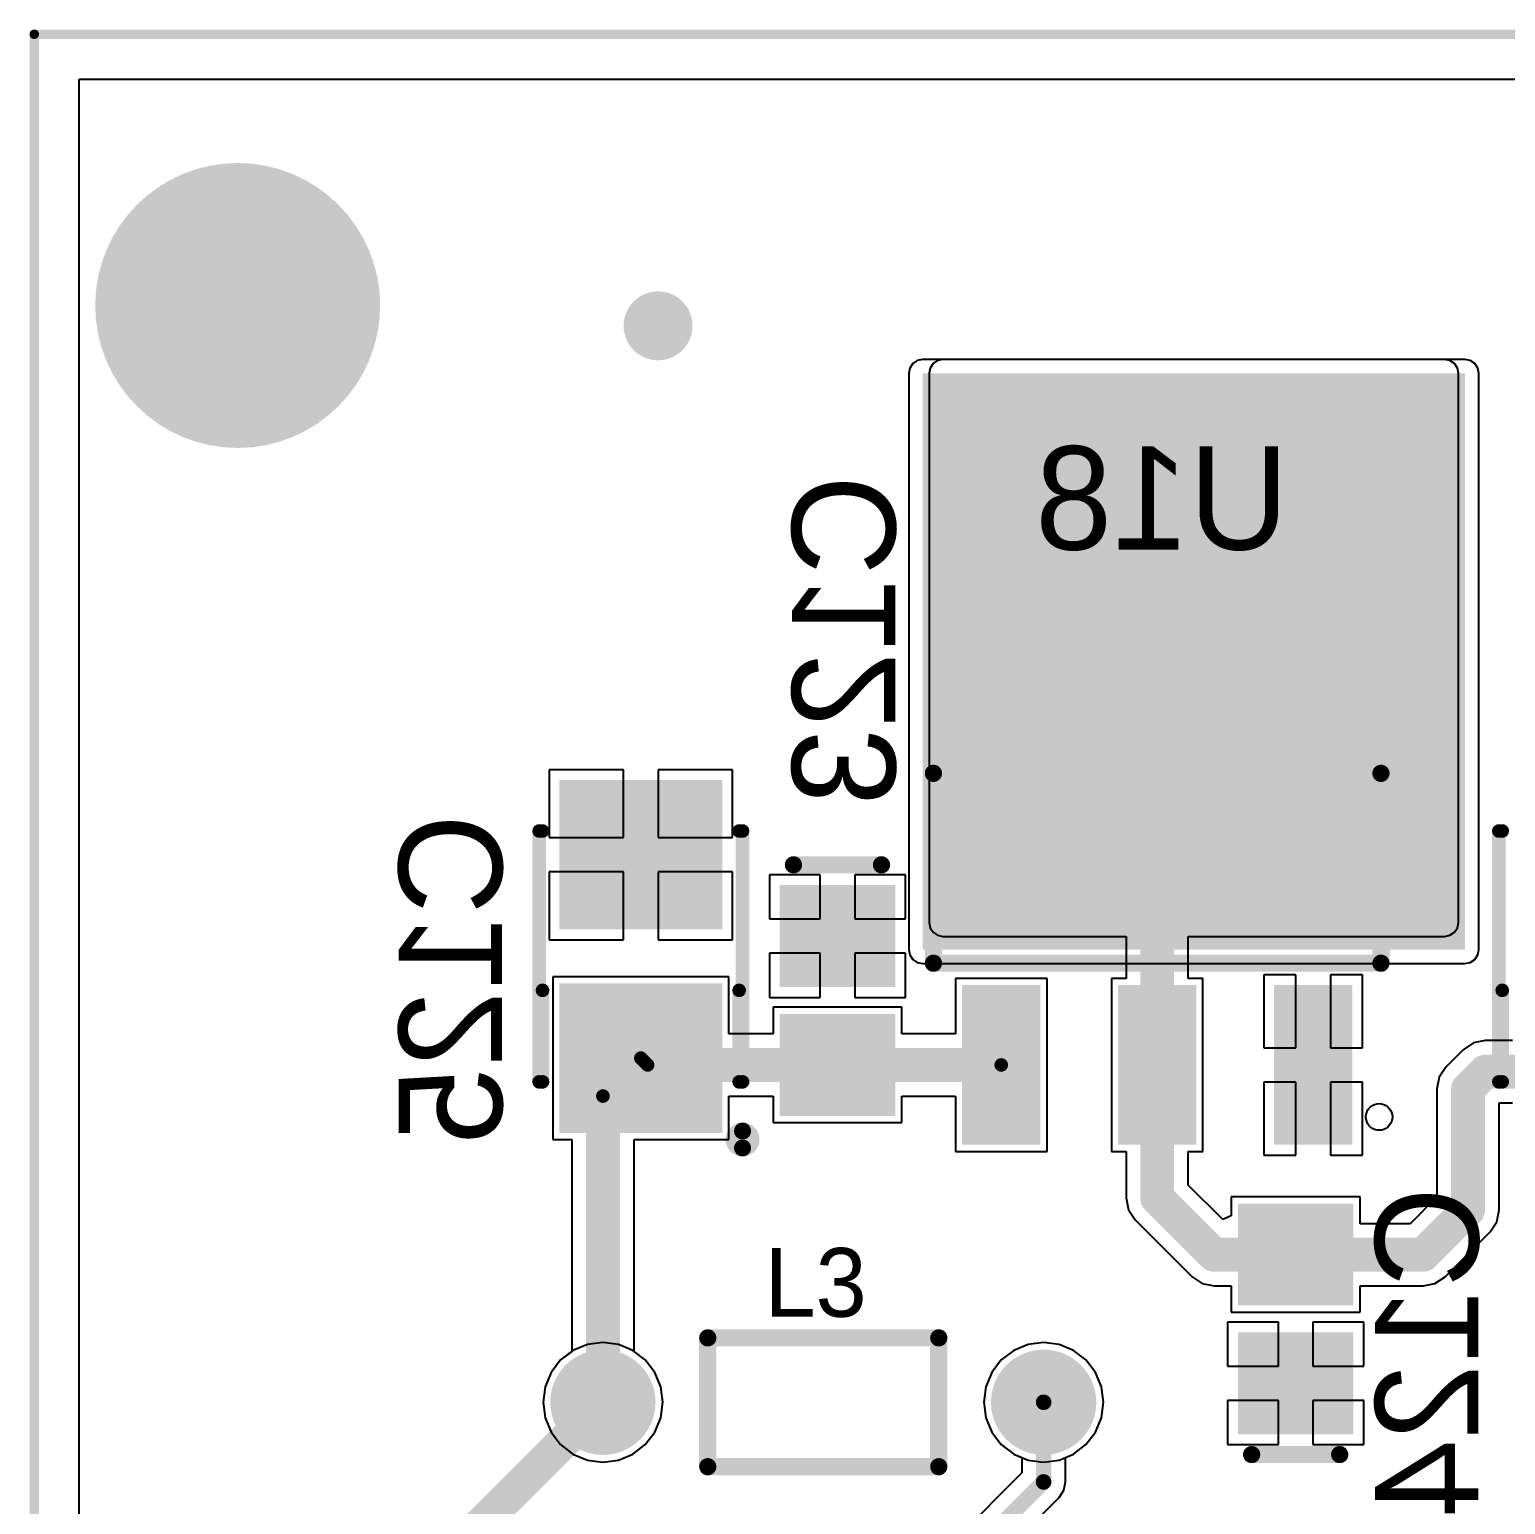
# Model space of a CAD drawing. Header units: millimetres. Extents: x 0 to 7.44, y -3.03 to 0.
# Drawn here: x -0.003 to 0.854, y -0.854 to 0.003 of the extents above; entities that cross this region are included whole.
import ezdxf

# ---------------------------------------------------------------- set-up
doc = ezdxf.new("R2010")
doc.units = ezdxf.units.MM
doc.header["$MEASUREMENT"] = 0
for name, color, linetype in [('BottomLayer', 5, 'Continuous'), ('BottomOverlay', 54, 'Continuous'), ('BottomPaste', 16, 'Continuous'), ('BottomSolder', 6, 'Continuous'), ('KeepOutLayer', 6, 'Continuous'), ('MidLayer1', 16, 'Continuous'), ('MidLayer2', 76, 'Continuous'), ('MultiLayer', 9, 'Continuous'), ('PadHoleLayer', 156, 'Continuous'), ('TopLayer', 1, 'Continuous'), ('TopOverlay', 2, 'Continuous'), ('TopSolder', 216, 'Continuous'), ('ViaHoleLayer', 16, 'Continuous')]:
    doc.layers.add(name, color=color, linetype=linetype)

# ---------------------------------------------------------------- blocks, each defined once
blk = doc.blocks.new('LT1117CST_3_3_B_3')
at = {"layer": 'BottomLayer'}
for points in [[(-0.156496, 0.075185), (-0.0718504, 0.075185), (-0.156496, 0.1125866), (-0.0718504, 0.1125866)], [(0.0718504, -0.0606418), (0.156496, -0.0606418), (0.0718504, 0.067311), (0.156496, 0.067311)], [(-0.156496, -0.0153662), (-0.0718504, -0.0153662), (-0.156496, 0.0220354), (-0.0718504, 0.0220354)], [(-0.156496, -0.1059173), (-0.0718504, -0.1059173), (-0.156496, -0.0685157), (-0.0718504, -0.0685157)]]:
    blk.add_solid(points, dxfattribs=at)
at = {"layer": 'BottomOverlay'}
for p, q in [((-0.1502795, -0.1205945), (-0.1493268, -0.1196457)), ((-0.1493268, -0.1196457), (-0.1482244, -0.118874)), ((-0.1482244, -0.118874), (-0.1470079, -0.1183071)), ((-0.1470079, -0.1183071), (-0.1457087, -0.1179606)), ((-0.1457087, -0.1179606), (-0.1443661, -0.1178425)), ((-0.1443661, -0.1178425), (-0.1430276, -0.1179606)), ((-0.1430276, -0.1179606), (-0.1417283, -0.1183071)), ((-0.1417283, -0.1183071), (-0.1405118, -0.118874)), ((-0.1405118, -0.118874), (-0.1394094, -0.1196457)), ((-0.1394094, -0.1196457), (-0.1384567, -0.1205945)), ((-0.1520827, -0.1255433), (-0.1519646, -0.1242087)), ((-0.1519646, -0.1268819), (-0.1520827, -0.1255433)), ((-0.1519646, -0.1242087), (-0.1516181, -0.1229094)), ((-0.1516181, -0.1281772), (-0.1519646, -0.1268819)), ((-0.1516181, -0.1229094), (-0.1510512, -0.1216929)), ((-0.1510512, -0.1293937), (-0.1516181, -0.1281772)), ((-0.1510512, -0.1216929), (-0.1502795, -0.1205945)), ((-0.1384567, -0.1205945), (-0.137685, -0.1216929)), ((-0.137685, -0.1216929), (-0.1371181, -0.1229094)), ((-0.1371181, -0.1281772), (-0.137685, -0.1293937)), ((-0.1371181, -0.1229094), (-0.1367677, -0.1242087)), ((-0.1367677, -0.1268819), (-0.1371181, -0.1281772)), ((-0.1367677, -0.1242087), (-0.1366535, -0.1255433)), ((-0.1366535, -0.1255433), (-0.1367677, -0.1268819)), ((-0.1366535, -0.1255433), (-0.1366535, -0.1255433)), ((-0.1502795, -0.1304961), (-0.1510512, -0.1293937)), ((-0.1493268, -0.1314449), (-0.1502795, -0.1304961)), ((-0.1482244, -0.1322126), (-0.1493268, -0.1314449)), ((-0.1470079, -0.1327835), (-0.1482244, -0.1322126)), ((-0.1457087, -0.1331299), (-0.1470079, -0.1327835)), ((-0.1443661, -0.133248), (-0.1457087, -0.1331299)), ((-0.1430276, -0.1331299), (-0.1443661, -0.133248)), ((-0.1417283, -0.1327835), (-0.1430276, -0.1331299)), ((-0.1405118, -0.1322126), (-0.1417283, -0.1327835)), ((-0.1394094, -0.1314449), (-0.1405118, -0.1322126)), ((-0.1384567, -0.1304961), (-0.1394094, -0.1314449)), ((-0.137685, -0.1293937), (-0.1384567, -0.1304961))]:
    blk.add_line(p, q, dxfattribs=at)
at = {"layer": 'BottomOverlay', "const_width": 0.01}
for points in [[(-0.0551181, 0.133248), (-0.0551181, -0.1265827)], [(-0.0551181, 0.133248), (0.0551181, 0.133248)], [(0.0551181, 0.133248), (0.0551181, -0.1265827)], [(-0.0551181, -0.1265827), (0.0551181, -0.1265827)]]:
    blk.add_lwpolyline(points, dxfattribs=at)
at = {"layer": 'BottomOverlay', "const_width": 0.005}
for points in [[(-0.0576181, 0.133248, 1), (-0.0526181, 0.133248, 1)], [(-0.0576181, 0.133248, 1), (-0.0526181, 0.133248, 1)], [(0.0526181, 0.133248, 1), (0.0576181, 0.133248, 1)], [(0.0526181, 0.133248, 1), (0.0576181, 0.133248, 1)], [(-0.0576181, -0.1265827, 1), (-0.0526181, -0.1265827, 1)], [(-0.0576181, -0.1265827, 1), (-0.0526181, -0.1265827, 1)], [(0.0526181, -0.1265827, 1), (0.0576181, -0.1265827, 1)], [(0.0526181, -0.1265827, 1), (0.0576181, -0.1265827, 1)]]:
    blk.add_lwpolyline(points, format="xyb", close=True, dxfattribs=at)
at = {"layer": 'BottomPaste'}
for points in [[(-0.156496, 0.075185), (-0.0718504, 0.075185), (-0.156496, 0.1125866), (-0.0718504, 0.1125866)], [(0.0718504, -0.0606418), (0.156496, -0.0606418), (0.0718504, 0.067311), (0.156496, 0.067311)], [(-0.156496, -0.0153662), (-0.0718504, -0.0153662), (-0.156496, 0.0220354), (-0.0718504, 0.0220354)], [(-0.156496, -0.1059173), (-0.0718504, -0.1059173), (-0.156496, -0.0685157), (-0.0718504, -0.0685157)]]:
    blk.add_solid(points, dxfattribs=at)
at = {"layer": 'BottomSolder'}
for points in [[(-0.160496, 0.071185), (-0.0678504, 0.071185), (-0.160496, 0.1165866), (-0.0678504, 0.1165866)], [(0.0678504, -0.0646418), (0.160496, -0.0646418), (0.0678504, 0.071311), (0.160496, 0.071311)], [(-0.160496, -0.0193662), (-0.0678504, -0.0193662), (-0.160496, 0.0260354), (-0.0678504, 0.0260354)], [(-0.160496, -0.1099173), (-0.0678504, -0.1099173), (-0.160496, -0.0645157), (-0.0678504, -0.0645157)]]:
    blk.add_solid(points, dxfattribs=at)
blk = doc.blocks.new('TC3528_1411_B_9')
at = {"layer": 'BottomLayer'}
for points in [[(-0.0984252, -0.0433071), (-0.019685, -0.0433071), (-0.0984252, 0.0433071), (-0.019685, 0.0433071)], [(0.019685, -0.0433071), (0.0984252, -0.0433071), (0.019685, 0.0433071), (0.0984252, 0.0433071)]]:
    blk.add_solid(points, dxfattribs=at)
at = {"layer": 'BottomOverlay', "const_width": 0.007874}
for points in [[(-0.0728346, 0.0590551), (0.0728346, 0.0590551)], [(-0.0728346, 0.0570866), (-0.019685, 0.0570866)], [(0.0728346, 0.0590551), (0.0728346, 0.0570866)], [(-0.0728346, -0.0570866), (-0.019685, -0.0570866)], [(-0.0728346, -0.0590551), (0.0728346, -0.0590551)], [(0.0728346, -0.0570866), (0.0728346, -0.0590551)]]:
    blk.add_lwpolyline(points, dxfattribs=at)
at = {"layer": 'BottomOverlay'}
for points, const_width in [([(-0.0748031, 0.0590551, 1), (-0.0708661, 0.0590551, 1)], 0.003937), ([(-0.0748031, 0.0570866, 1), (-0.0708661, 0.0570866, 1)], 0.003937), ([(-0.0216535, 0.0570866, 1), (-0.0177165, 0.0570866, 1)], 0.003937), ([(0.0708661, 0.0590551, 1), (0.0748031, 0.0590551, 1)], 0.003937), ([(0.0708661, 0.0590551, 1), (0.0748031, 0.0590551, 1)], 0.003937), ([(0.0708661, 0.0570866, 1), (0.0748031, 0.0570866, 1)], 0.003937), ([(-0.1013779, -0.0590551, 1), (-0.1112205, -0.0590551, 1)], 0.0098425), ([(-0.1136811, -0.0590551, 1), (-0.1087599, -0.0590551, 1)], 0.0049212), ([(-0.1038385, -0.0590551, 1), (-0.0989173, -0.0590551, 1)], 0.0049212), ([(-0.0748031, -0.0570866, 1), (-0.0708661, -0.0570866, 1)], 0.003937), ([(-0.0748031, -0.0590551, 1), (-0.0708661, -0.0590551, 1)], 0.003937), ([(-0.0216535, -0.0570866, 1), (-0.0177165, -0.0570866, 1)], 0.003937), ([(0.0708661, -0.0570866, 1), (0.0748031, -0.0570866, 1)], 0.003937), ([(0.0708661, -0.0590551, 1), (0.0748031, -0.0590551, 1)], 0.003937), ([(0.0708661, -0.0590551, 1), (0.0748031, -0.0590551, 1)], 0.003937)]:
    blk.add_lwpolyline(points, format="xyb", close=True, dxfattribs=dict(at, const_width=const_width))
at = {"layer": 'BottomPaste'}
for points in [[(-0.0984252, -0.0433071), (-0.019685, -0.0433071), (-0.0984252, 0.0433071), (-0.019685, 0.0433071)], [(0.019685, -0.0433071), (0.0984252, -0.0433071), (0.019685, 0.0433071), (0.0984252, 0.0433071)]]:
    blk.add_solid(points, dxfattribs=at)
at = {"layer": 'BottomSolder'}
for points in [[(-0.1024252, -0.0473071), (-0.015685, -0.0473071), (-0.1024252, 0.0473071), (-0.015685, 0.0473071)], [(0.015685, -0.0473071), (0.1024252, -0.0473071), (0.015685, 0.0473071), (0.1024252, 0.0473071)]]:
    blk.add_solid(points, dxfattribs=at)
blk = doc.blocks.new('TC3528_1411_B_10')
at = {"layer": 'BottomLayer'}
for points in [[(-0.0984252, -0.0433071), (-0.019685, -0.0433071), (-0.0984252, 0.0433071), (-0.019685, 0.0433071)], [(0.019685, -0.0433071), (0.0984252, -0.0433071), (0.019685, 0.0433071), (0.0984252, 0.0433071)]]:
    blk.add_solid(points, dxfattribs=at)
at = {"layer": 'BottomOverlay', "const_width": 0.007874}
for points in [[(-0.0728346, 0.0590551), (0.0728346, 0.0590551)], [(-0.0728346, 0.0570866), (-0.019685, 0.0570866)], [(0.0728346, 0.0590551), (0.0728346, 0.0570866)], [(-0.0728346, -0.0570866), (-0.019685, -0.0570866)], [(-0.0728346, -0.0590551), (0.0728346, -0.0590551)], [(0.0728346, -0.0570866), (0.0728346, -0.0590551)]]:
    blk.add_lwpolyline(points, dxfattribs=at)
at = {"layer": 'BottomOverlay'}
for points, const_width in [([(-0.0748031, 0.0590551, 1), (-0.0708661, 0.0590551, 1)], 0.003937), ([(-0.0748031, 0.0570866, 1), (-0.0708661, 0.0570866, 1)], 0.003937), ([(-0.0216535, 0.0570866, 1), (-0.0177165, 0.0570866, 1)], 0.003937), ([(0.0708661, 0.0590551, 1), (0.0748031, 0.0590551, 1)], 0.003937), ([(0.0708661, 0.0590551, 1), (0.0748031, 0.0590551, 1)], 0.003937), ([(0.0708661, 0.0570866, 1), (0.0748031, 0.0570866, 1)], 0.003937), ([(-0.1013779, -0.0590551, 1), (-0.1112205, -0.0590551, 1)], 0.0098425), ([(-0.1136811, -0.0590551, 1), (-0.1087599, -0.0590551, 1)], 0.0049212), ([(-0.1038385, -0.0590551, 1), (-0.0989173, -0.0590551, 1)], 0.0049212), ([(-0.0748031, -0.0570866, 1), (-0.0708661, -0.0570866, 1)], 0.003937), ([(-0.0748031, -0.0590551, 1), (-0.0708661, -0.0590551, 1)], 0.003937), ([(-0.0216535, -0.0570866, 1), (-0.0177165, -0.0570866, 1)], 0.003937), ([(0.0708661, -0.0570866, 1), (0.0748031, -0.0570866, 1)], 0.003937), ([(0.0708661, -0.0590551, 1), (0.0748031, -0.0590551, 1)], 0.003937), ([(0.0708661, -0.0590551, 1), (0.0748031, -0.0590551, 1)], 0.003937)]:
    blk.add_lwpolyline(points, format="xyb", close=True, dxfattribs=dict(at, const_width=const_width))
at = {"layer": 'BottomPaste'}
for points in [[(-0.0984252, -0.0433071), (-0.019685, -0.0433071), (-0.0984252, 0.0433071), (-0.019685, 0.0433071)], [(0.019685, -0.0433071), (0.0984252, -0.0433071), (0.019685, 0.0433071), (0.0984252, 0.0433071)]]:
    blk.add_solid(points, dxfattribs=at)
at = {"layer": 'BottomSolder'}
for points in [[(-0.1024252, -0.0473071), (-0.015685, -0.0473071), (-0.1024252, 0.0473071), (-0.015685, 0.0473071)], [(0.015685, -0.0473071), (0.1024252, -0.0473071), (0.015685, 0.0473071), (0.1024252, 0.0473071)]]:
    blk.add_solid(points, dxfattribs=at)
blk = doc.blocks.new('CAP_0805_B_17')
at = {"layer": 'BottomLayer'}
for points in [[(-0.0551062, -0.0295275), (-0.0039252, -0.0295275), (-0.0551062, 0.0295275), (-0.0039252, 0.0295275)], [(0.0196969, -0.0295275), (0.0708779, -0.0295275), (0.0196969, 0.0295275), (0.0708779, 0.0295275)]]:
    blk.add_solid(points, dxfattribs=at)
at = {"layer": 'BottomOverlay', "const_width": 0.01}
blk.add_lwpolyline([(-0.070878, 0.0255709), (-0.070878, -0.0255709)], dxfattribs=at)
at = {"layer": 'BottomOverlay', "const_width": 0.005}
for points in [[(-0.073378, 0.0255709, 1), (-0.068378, 0.0255709, 1)], [(-0.073378, -0.0255709, 1), (-0.068378, -0.0255709, 1)]]:
    blk.add_lwpolyline(points, format="xyb", close=True, dxfattribs=at)
at = {"layer": 'BottomPaste'}
for points in [[(-0.0551062, -0.0295275), (-0.0039252, -0.0295275), (-0.0551062, 0.0295275), (-0.0039252, 0.0295275)], [(0.0196969, -0.0295275), (0.0708779, -0.0295275), (0.0196969, 0.0295275), (0.0708779, 0.0295275)]]:
    blk.add_solid(points, dxfattribs=at)
at = {"layer": 'BottomSolder'}
for points in [[(-0.0591062, -0.0335275), (7.48e-05, -0.0335275), (-0.0591062, 0.0335275), (7.48e-05, 0.0335275)], [(0.0156969, -0.0335275), (0.0748779, -0.0335275), (0.0156969, 0.0335275), (0.0748779, 0.0335275)]]:
    blk.add_solid(points, dxfattribs=at)
blk = doc.blocks.new('CAP_0805_B_18')
at = {"layer": 'BottomLayer'}
for points in [[(-0.0551062, -0.0295275), (-0.0039252, -0.0295275), (-0.0551062, 0.0295275), (-0.0039252, 0.0295275)], [(0.0196969, -0.0295275), (0.0708779, -0.0295275), (0.0196969, 0.0295275), (0.0708779, 0.0295275)]]:
    blk.add_solid(points, dxfattribs=at)
at = {"layer": 'BottomOverlay', "const_width": 0.01}
blk.add_lwpolyline([(-0.070878, -0.0255709), (-0.070878, 0.0255709)], dxfattribs=at)
at = {"layer": 'BottomOverlay', "const_width": 0.005}
for points in [[(-0.073378, 0.0255709, 1), (-0.068378, 0.0255709, 1)], [(-0.073378, -0.0255709, 1), (-0.068378, -0.0255709, 1)]]:
    blk.add_lwpolyline(points, format="xyb", close=True, dxfattribs=at)
at = {"layer": 'BottomPaste'}
for points in [[(-0.0551062, -0.0295275), (-0.0039252, -0.0295275), (-0.0551062, 0.0295275), (-0.0039252, 0.0295275)], [(0.0196969, -0.0295275), (0.0708779, -0.0295275), (0.0196969, 0.0295275), (0.0708779, 0.0295275)]]:
    blk.add_solid(points, dxfattribs=at)
at = {"layer": 'BottomSolder'}
for points in [[(-0.0591062, -0.0335275), (7.48e-05, -0.0335275), (-0.0591062, 0.0335275), (7.48e-05, 0.0335275)], [(0.0156969, -0.0335275), (0.0748779, -0.0335275), (0.0156969, 0.0335275), (0.0748779, 0.0335275)]]:
    blk.add_solid(points, dxfattribs=at)
blk = doc.blocks.new('IND_FERRITE_BEAD_136')
at = {"layer": 'BottomLayer', "const_width": 0.0265748}
for points in [[(-0.1412402, 0, 1), (-0.1146654, 0, 1)], [(0.1146654, 0, 1), (0.1412402, 0, 1)]]:
    blk.add_lwpolyline(points, format="xyb", close=True, dxfattribs=at)
at = {"layer": 'BottomSolder', "const_width": 0.0305748}
for points in [[(-0.1432402, 0, 1), (-0.1126654, 0, 1)], [(0.1126654, 0, 1), (0.1432402, 0, 1)]]:
    blk.add_lwpolyline(points, format="xyb", close=True, dxfattribs=at)
at = {"layer": 'MidLayer1', "const_width": 0.0265748}
for points in [[(-0.1412402, 0, 1), (-0.1146654, 0, 1)], [(0.1146654, 0, 1), (0.1412402, 0, 1)]]:
    blk.add_lwpolyline(points, format="xyb", close=True, dxfattribs=at)
at = {"layer": 'MidLayer2', "const_width": 0.0265748}
for points in [[(-0.1412402, 0, 1), (-0.1146654, 0, 1)], [(0.1146654, 0, 1), (0.1412402, 0, 1)]]:
    blk.add_lwpolyline(points, format="xyb", close=True, dxfattribs=at)
at = {"layer": 'MultiLayer', "const_width": 0.0265748}
for points in [[(-0.1412402, 0, 1), (-0.1146654, 0, 1)], [(0.1146654, 0, 1), (0.1412402, 0, 1)]]:
    blk.add_lwpolyline(points, format="xyb", close=True, dxfattribs=at)
at = {"layer": 'PadHoleLayer', "const_width": 0.015748}
for points in [[(-0.1358268, 0, 1), (-0.1200788, 0, 1)], [(0.1200788, 0, 1), (0.1358268, 0, 1)]]:
    blk.add_lwpolyline(points, format="xyb", close=True, dxfattribs=at)
at = {"layer": 'TopLayer', "const_width": 0.0265748}
for points in [[(-0.1412402, 0, 1), (-0.1146654, 0, 1)], [(0.1146654, 0, 1), (0.1412402, 0, 1)]]:
    blk.add_lwpolyline(points, format="xyb", close=True, dxfattribs=at)
at = {"layer": 'TopOverlay', "const_width": 0.01}
for points in [[(-0.0670669, 0.0374016), (0.0670669, 0.0374016)], [(-0.0670669, -0.0374016), (-0.0670669, 0.0374016)], [(0.0670669, -0.0374016), (0.0670669, 0.0374016)], [(-0.0670669, -0.0374016), (0.0670669, -0.0374016)]]:
    blk.add_lwpolyline(points, dxfattribs=at)
at = {"layer": 'TopOverlay', "const_width": 0.005}
for points in [[(-0.0695669, 0.0374016, 1), (-0.0645669, 0.0374016, 1)], [(-0.0695669, 0.0374016, 1), (-0.0645669, 0.0374016, 1)], [(0.0645669, 0.0374016, 1), (0.0695669, 0.0374016, 1)], [(0.0645669, 0.0374016, 1), (0.0695669, 0.0374016, 1)], [(-0.0695669, -0.0374016, 1), (-0.0645669, -0.0374016, 1)], [(-0.0695669, -0.0374016, 1), (-0.0645669, -0.0374016, 1)], [(0.0645669, -0.0374016, 1), (0.0695669, -0.0374016, 1)], [(0.0645669, -0.0374016, 1), (0.0695669, -0.0374016, 1)]]:
    blk.add_lwpolyline(points, format="xyb", close=True, dxfattribs=at)
at = {"layer": 'TopSolder', "const_width": 0.0305748}
for points in [[(-0.1432402, 0, 1), (-0.1126654, 0, 1)], [(0.1126654, 0, 1), (0.1432402, 0, 1)]]:
    blk.add_lwpolyline(points, format="xyb", close=True, dxfattribs=at)

msp = doc.modelspace()

# ---------------------------------------------------------------- linework, layer by layer
at = {"layer": 'BottomLayer'}
for p, q in [((0.0259843, -3.0055119), (0.0259843, -0.0259843)), ((0.0259843, -0.0259843), (7.3362205, -0.0259843)), ((0.5201419, -0.1937781), (0.5195308, -0.1968504)), ((0.5195308, -0.1968504), (0.5195308, -0.515748)), ((0.5218822, -0.1911735), (0.5201419, -0.1937781)), ((0.5244868, -0.1894332), (0.5218822, -0.1911735)), ((0.5275591, -0.1888221), (0.5244868, -0.1894332)), ((0.8188976, -0.1888221), (0.5275591, -0.1888221)), ((0.8219699, -0.1894332), (0.8188976, -0.1888221)), ((0.8245745, -0.1911735), (0.8219699, -0.1894332)), ((0.8263148, -0.1937781), (0.8245745, -0.1911735)), ((0.8269259, -0.1968504), (0.8263148, -0.1937781)), ((0.8269259, -0.515748), (0.8269259, -0.1968504)), ((0.3422046, -0.4270079), (0.2988976, -0.4270079)), ((0.2988976, -0.4270079), (0.2988976, -0.4663781)), ((0.3422046, -0.4663781), (0.3422046, -0.4270079)), ((0.4055118, -0.4270079), (0.3622046, -0.4270079)), ((0.3622046, -0.4270079), (0.3622046, -0.4663781)), ((0.4055118, -0.4663781), (0.4055118, -0.4270079)), ((0.2988976, -0.4663781), (0.3422046, -0.4663781)), ((0.3622046, -0.4663781), (0.4055118, -0.4663781)), ((0.3422046, -0.4863781), (0.2988976, -0.4863781)), ((0.2988976, -0.4863781), (0.2988976, -0.5257481)), ((0.3422046, -0.5257481), (0.3422046, -0.4863781)), ((0.4055118, -0.4863781), (0.3622046, -0.4863781)), ((0.3622046, -0.4863781), (0.3622046, -0.5257481)), ((0.4055118, -0.5257481), (0.4055118, -0.4863781)), ((0.456378, -0.4880315), (0.4268505, -0.4880315)), ((0.4268505, -0.4880315), (0.4268505, -0.5136222)), ((0.456378, -0.5136222), (0.456378, -0.4880315)), ((0.5059055, -0.4880315), (0.476378, -0.4880315)), ((0.476378, -0.4880315), (0.476378, -0.5136222)), ((0.5059055, -0.5136222), (0.5059055, -0.4880315)), ((0.4268505, -0.5136222), (0.456378, -0.5136222)), ((0.476378, -0.5136222), (0.5059055, -0.5136222)), ((0.5195308, -0.515748), (0.5201419, -0.5188203)), ((0.5201419, -0.5188203), (0.5218822, -0.5214249)), ((0.5218822, -0.5214249), (0.5244868, -0.5231652)), ((0.8219699, -0.5231652), (0.8245745, -0.5214249)), ((0.8245745, -0.5214249), (0.8263148, -0.5188203)), ((0.8263148, -0.5188203), (0.8269259, -0.515748)), ((0.2988976, -0.5257481), (0.3422046, -0.5257481)), ((0.3622046, -0.5257481), (0.4055118, -0.5257481)), ((0.5244868, -0.5231652), (0.5275591, -0.5237763)), ((0.5275591, -0.5237763), (0.6339561, -0.5237763)), ((0.6339561, -0.5237763), (0.6339561, -0.5482284)), ((0.6700833, -0.5482284), (0.6700833, -0.5237763)), ((0.6700833, -0.5237763), (0.8188976, -0.5237763)), ((0.8188976, -0.5237763), (0.8219699, -0.5231652)), ((0.456378, -0.5336222), (0.4268505, -0.5336222)), ((0.4268505, -0.5336222), (0.4268505, -0.5592125)), ((0.456378, -0.5592125), (0.456378, -0.5336222)), ((0.5059055, -0.5336222), (0.476378, -0.5336222)), ((0.476378, -0.5336222), (0.476378, -0.5592125)), ((0.5059055, -0.5592125), (0.5059055, -0.5336222)), ((0.4033858, -0.5472441), (0.3010236, -0.5472441)), ((0.3010236, -0.5472441), (0.3010236, -0.6417323)), ((0.4033858, -0.5803615), (0.4033858, -0.5472441)), ((0.5880433, -0.5482284), (0.5348937, -0.5482284)), ((0.5348937, -0.5482284), (0.5348937, -0.5803615)), ((0.5880433, -0.648622), (0.5880433, -0.5482284)), ((0.6339561, -0.5482284), (0.6254449, -0.5482284)), ((0.6254449, -0.5482284), (0.6254449, -0.648622)), ((0.6785945, -0.5482284), (0.6700833, -0.5482284)), ((0.6785945, -0.648622), (0.6785945, -0.5482284)), ((0.7325706, -0.5461024), (0.71387, -0.5461024)), ((0.71387, -0.5461024), (0.71387, -0.5884252)), ((0.7325706, -0.5884252), (0.7325706, -0.5461024)), ((0.7712716, -0.5461024), (0.7525706, -0.5461024)), ((0.7525706, -0.5461024), (0.7525706, -0.5884252)), ((0.7712716, -0.5884252), (0.7712716, -0.5461024)), ((0.4268505, -0.5592125), (0.456378, -0.5592125)), ((0.5037795, -0.5649606), (0.4289765, -0.5649606)), ((0.4289765, -0.5649606), (0.4289765, -0.5803615)), ((0.476378, -0.5592125), (0.5059055, -0.5592125)), ((0.5037795, -0.5803615), (0.5037795, -0.5649606)), ((0.4289765, -0.5803615), (0.4033858, -0.5803615)), ((0.5348937, -0.5803615), (0.5037795, -0.5803615)), ((0.71387, -0.5884252), (0.7325706, -0.5884252)), ((0.7525706, -0.5884252), (0.7712716, -0.5884252)), ((0.8297468, -0.5895893), (0.8197468, -0.5995893)), ((0.8356071, -0.5856736), (0.8297468, -0.5895893)), ((0.8425197, -0.5842986), (0.8356071, -0.5856736)), ((0.8582677, -0.5842986), (0.8425197, -0.5842986)), ((0.8197468, -0.5995893), (0.8158311, -0.6054495)), ((0.7325706, -0.6084252), (0.71387, -0.6084252)), ((0.71387, -0.6084252), (0.71387, -0.650748)), ((0.7325706, -0.650748), (0.7325706, -0.6084252)), ((0.7712716, -0.6084252), (0.7525706, -0.6084252)), ((0.7525706, -0.6084252), (0.7525706, -0.650748)), ((0.7712716, -0.650748), (0.7712716, -0.6084252)), ((0.8158311, -0.6054495), (0.8144561, -0.6123622)), ((0.4033858, -0.6417323), (0.4033858, -0.6164887)), ((0.4033858, -0.6164887), (0.4289765, -0.6164887)), ((0.4289765, -0.6164887), (0.4289765, -0.6318896)), ((0.5037795, -0.6318896), (0.5037795, -0.6164887)), ((0.5037795, -0.6164887), (0.5348937, -0.6164887)), ((0.5348937, -0.6164887), (0.5348937, -0.648622)), ((0.8144561, -0.6123622), (0.8144561, -0.6750707)), ((0.8505833, -0.6825529), (0.8505833, -0.6204258)), ((0.8505833, -0.6204258), (0.8582677, -0.6204258)), ((0.4289765, -0.6318896), (0.5037795, -0.6318896)), ((0.3010236, -0.6417323), (0.3121136, -0.6417323)), ((0.3121136, -0.6417323), (0.3121136, -0.7647499)), ((0.3482408, -0.7647499), (0.3482408, -0.6417323)), ((0.3482408, -0.6417323), (0.4033858, -0.6417323)), ((0.5348937, -0.648622), (0.5880433, -0.648622)), ((0.6254449, -0.648622), (0.6339561, -0.648622)), ((0.6339561, -0.648622), (0.6339561, -0.6756417)), ((0.6700833, -0.6681595), (0.6700833, -0.648622)), ((0.6700833, -0.648622), (0.6785945, -0.648622)), ((0.71387, -0.650748), (0.7325706, -0.650748)), ((0.7525706, -0.650748), (0.7712716, -0.650748)), ((0.6900394, -0.6881156), (0.6700833, -0.6681595)), ((0.6339561, -0.6756417), (0.6353311, -0.6825544)), ((0.7698424, -0.6750158), (0.6950394, -0.6750158)), ((0.6950394, -0.6750158), (0.6950394, -0.6860445)), ((0.7698424, -0.6905978), (0.7698424, -0.6750158)), ((0.8144561, -0.6750707), (0.798929, -0.6905978)), ((0.6353311, -0.6825544), (0.6392468, -0.6884146)), ((0.8492083, -0.6894656), (0.8505833, -0.6825529)), ((0.6392468, -0.6884146), (0.6722665, -0.7214343)), ((0.6950394, -0.6860445), (0.6900394, -0.6881156)), ((0.798929, -0.6905978), (0.7698424, -0.6905978)), ((0.8452926, -0.6953258), (0.8492083, -0.6894656)), ((0.8191841, -0.7214343), (0.8452926, -0.6953258)), ((0.6722665, -0.7214343), (0.6781267, -0.72535)), ((0.6781267, -0.72535), (0.6850394, -0.726725)), ((0.6850394, -0.726725), (0.6950394, -0.726725)), ((0.6950394, -0.726725), (0.6950394, -0.7419448)), ((0.7698424, -0.7419448), (0.7698424, -0.726725)), ((0.7698424, -0.726725), (0.8064112, -0.726725)), ((0.8064112, -0.726725), (0.8133239, -0.72535)), ((0.8133239, -0.72535), (0.8191841, -0.7214343)), ((0.6950394, -0.7419448), (0.7698424, -0.7419448)), ((0.722441, -0.7476929), (0.6929134, -0.7476929)), ((0.6929134, -0.7476929), (0.6929134, -0.7732833)), ((0.722441, -0.7732833), (0.722441, -0.7476929)), ((0.7719684, -0.7476929), (0.742441, -0.7476929)), ((0.742441, -0.7476929), (0.742441, -0.7732833)), ((0.7719684, -0.7732833), (0.7719684, -0.7476929)), ((0.5770898, -0.7607489), (0.5687097, -0.7642201)), ((0.5860828, -0.759565), (0.5770898, -0.7607489)), ((0.5950758, -0.7607489), (0.5860828, -0.759565)), ((0.6034559, -0.7642201), (0.5950758, -0.7607489)), ((0.305608, -0.7697419), (0.3000862, -0.7769381)), ((0.3121136, -0.7647499), (0.305608, -0.7697419)), ((0.3547464, -0.7697419), (0.3482408, -0.7647499)), ((0.3602682, -0.7769381), (0.3547464, -0.7697419)), ((0.5615136, -0.7697419), (0.5559918, -0.7769381)), ((0.5687097, -0.7642201), (0.5615136, -0.7697419)), ((0.610652, -0.7697419), (0.6034559, -0.7642201)), ((0.6161738, -0.7769381), (0.610652, -0.7697419)), ((0.3000862, -0.7769381), (0.296615, -0.7853181)), ((0.3637394, -0.7853181), (0.3602682, -0.7769381)), ((0.5559918, -0.7769381), (0.5525206, -0.7853181)), ((0.619645, -0.7853181), (0.6161738, -0.7769381)), ((0.6929134, -0.7732833), (0.722441, -0.7732833)), ((0.742441, -0.7732833), (0.7719684, -0.7732833)), ((0.296615, -0.7853181), (0.2954311, -0.7943111)), ((0.3649233, -0.7943111), (0.3637394, -0.7853181)), ((0.5525206, -0.7853181), (0.5513367, -0.7943111)), ((0.6208289, -0.7943111), (0.619645, -0.7853181)), ((0.2954311, -0.7943111), (0.296615, -0.8033041)), ((0.3637394, -0.8033041), (0.3649233, -0.7943111)), ((0.5513367, -0.7943111), (0.5525206, -0.8033041)), ((0.619645, -0.8033041), (0.6208289, -0.7943111)), ((0.722441, -0.7932833), (0.6929134, -0.7932833)), ((0.6929134, -0.7932833), (0.6929134, -0.8188739)), ((0.722441, -0.8188739), (0.722441, -0.7932833)), ((0.7719684, -0.7932833), (0.742441, -0.7932833)), ((0.742441, -0.7932833), (0.742441, -0.8188739)), ((0.7719684, -0.8188739), (0.7719684, -0.7932833)), ((0.296615, -0.8033041), (0.3000862, -0.8116841)), ((0.3602682, -0.8116841), (0.3637394, -0.8033041)), ((0.5525206, -0.8033041), (0.5559918, -0.8116841)), ((0.6161738, -0.8116841), (0.619645, -0.8033041)), ((0.3000862, -0.8116841), (0.305608, -0.8188803)), ((0.3547464, -0.8188803), (0.3602682, -0.8116841)), ((0.5559918, -0.8116841), (0.5615136, -0.8188803)), ((0.610652, -0.8188803), (0.6161738, -0.8116841)), ((0.305608, -0.8188803), (0.3128041, -0.8244021)), ((0.3475503, -0.8244021), (0.3547464, -0.8188803)), ((0.5615136, -0.8188803), (0.5687097, -0.8244021)), ((0.6034559, -0.8244021), (0.610652, -0.8188803)), ((0.6929134, -0.8188739), (0.722441, -0.8188739)), ((0.742441, -0.8188739), (0.7719684, -0.8188739)), ((0.3128041, -0.8244021), (0.3211842, -0.8278733)), ((0.3211842, -0.8278733), (0.3301772, -0.8290572)), ((0.3301772, -0.8290572), (0.3391702, -0.8278733)), ((0.3391702, -0.8278733), (0.3475503, -0.8244021)), ((0.5687097, -0.8244021), (0.5770898, -0.8278733)), ((0.5770898, -0.8278733), (0.5860828, -0.8290572)), ((0.5860828, -0.8290572), (0.5950758, -0.8278733)), ((0.5950758, -0.8278733), (0.6034559, -0.8244021))]:
    msp.add_line(p, q, dxfattribs=at)
for points, const_width in [([(0.0787402, -0.1574804, 1), (0.1574804, -0.1574804, 1)], 0.0787401), ([(0.3522047, -0.1692913, 1), (0.3722047, -0.1692913, 1)], 0.02), ([(0.7774016, -0.2322835, 1), (0.7974016, -0.2322835, 1)], 0.02), ([(0.5529921, -0.2362205, 1), (0.5729921, -0.2362205, 1)], 0.02), ([(0.6632283, -0.2362205, 1), (0.6832283, -0.2362205, 1)], 0.02), ([(0.5529921, -0.3464567, 1), (0.5729921, -0.3464567, 1)], 0.02), ([(0.6632283, -0.3464567, 1), (0.6832283, -0.3464567, 1)], 0.02), ([(0.7695276, -0.3464567, 1), (0.7895276, -0.3464567, 1)], 0.02), ([(0.6470985, -0.3700788, 1), (0.6569409, -0.3700788, 1)], 0.0098425), ([(0.5529921, -0.480315, 1), (0.5729921, -0.480315, 1)], 0.02), ([(0.6553543, -0.480315, 1), (0.6753543, -0.480315, 1)], 0.02), ([(0.7734646, -0.480315, 1), (0.7934646, -0.480315, 1)], 0.02), ([(0.3512204, -0.5984251, 1), (0.3610628, -0.5984251, 1)], 0.0098425), ([(0.3502362, -0.5944882, 1), (0.3541732, -0.5944882, 1)], 0.003937), ([(0.3502362, -0.5944882, 1), (0.3541732, -0.5944882, 1)], 0.003937), ([(0.4614568, -0.5984251, 1), (0.4712992, -0.5984251, 1)], 0.0098425), ([(0.4614568, -0.5984251, 1), (0.4712992, -0.5984251, 1)], 0.0098425), ([(0.5565472, -0.5984251, 1), (0.5663896, -0.5984251, 1)], 0.0098425), ([(0.6470985, -0.5984252, 1), (0.6569409, -0.5984252, 1)], 0.0098425), ([(0.6470985, -0.5984252, 1), (0.6569409, -0.5984252, 1)], 0.0098425), ([(0.3541731, -0.5984251, 1), (0.3581101, -0.5984251, 1)], 0.003937), ([(0.5594999, -0.5984251, 1), (0.5634369, -0.5984251, 1)], 0.003937), ([(0.5595, -0.5984252, 1), (0.563437, -0.5984252, 1)], 0.003937), ([(0.8375985, -0.6023622, 1), (0.8474409, -0.6023622, 1)], 0.0098425), ([(0.8375985, -0.6023622, 1), (0.8474409, -0.6023622, 1)], 0.0098425), ([(0.325256, -0.6165157, 1), (0.3350984, -0.6165157, 1)], 0.0098425), ([(0.8275985, -0.6123622, 1), (0.8374409, -0.6123622, 1)], 0.0098425), ([(0.8275985, -0.6123622, 1), (0.8374409, -0.6123622, 1)], 0.0098425), ([(0.3282087, -0.6165157, 1), (0.3321457, -0.6165157, 1)], 0.003937), ([(0.6470985, -0.6756417, 1), (0.6569409, -0.6756417, 1)], 0.0098425), ([(0.6470985, -0.6756417, 1), (0.6569409, -0.6756417, 1)], 0.0098425), ([(0.8275985, -0.6825529, 1), (0.8374409, -0.6825529, 1)], 0.0098425), ([(0.8275985, -0.6825529, 1), (0.8374409, -0.6825529, 1)], 0.0098425), ([(0.6801182, -0.7086614, 1), (0.6899606, -0.7086614, 1)], 0.0098425), ([(0.6801182, -0.7086614, 1), (0.6899606, -0.7086614, 1)], 0.0098425), ([(0.7275197, -0.7086614, 1), (0.7373621, -0.7086614, 1)], 0.0098425), ([(0.7275197, -0.7086614, 1), (0.7373621, -0.7086614, 1)], 0.0098425), ([(0.80149, -0.7086614, 1), (0.8113324, -0.7086614, 1)], 0.0098425), ([(0.80149, -0.7086614, 1), (0.8113324, -0.7086614, 1)], 0.0098425), ([(0.325256, -0.7943111, 1), (0.3350984, -0.7943111, 1)], 0.0098425)]:
    msp.add_lwpolyline(points, format="xyb", close=True, dxfattribs=dict(at, const_width=const_width))
for points, const_width in [([(0.6520197, -0.5984252), (0.6520197, -0.3700788)], 0.019685), ([(0.3301772, -0.6165157), (0.3522047, -0.5944882)], 0.007874), ([(0.3561416, -0.5984251), (0.466378, -0.5984251)], 0.019685), ([(0.3522047, -0.5944882), (0.3561416, -0.5984251)], 0.007874), ([(0.466378, -0.5984251), (0.5614684, -0.5984251)], 0.019685), ([(0.6520197, -0.6756417), (0.6520197, -0.5984252)], 0.019685), ([(0.5614684, -0.5984251), (0.5614685, -0.5984252)], 0.007874), ([(0.8325197, -0.6123622), (0.8425197, -0.6023622)], 0.019685), ([(0.8425197, -0.6023622), (0.9094488, -0.6023622)], 0.019685), ([(0.3301772, -0.7943111), (0.3301772, -0.6165157)], 0.019685), ([(0.8325197, -0.6825529), (0.8325197, -0.6123622)], 0.019685), ([(0.6520197, -0.6756417), (0.6850394, -0.7086614)], 0.019685), ([(0.8064112, -0.7086614), (0.8325197, -0.6825529)], 0.019685), ([(0.6850394, -0.7086614), (0.7324409, -0.7086614)], 0.019685), ([(0.7324409, -0.7086614), (0.8064112, -0.7086614)], 0.019685)]:
    msp.add_lwpolyline(points, dxfattribs=dict(at, const_width=const_width))
msp.add_solid([(0.5275591, -0.515748), (0.8188975, -0.515748), (0.5275591, -0.1968504), (0.8188975, -0.1968504)], dxfattribs=at)
at = {"layer": 'BottomSolder', "const_width": 0.0827401}
msp.add_lwpolyline([(0.0767402, -0.1574804, 1), (0.1594804, -0.1574804, 1)], format="xyb", close=True, dxfattribs=at)
at = {"layer": 'KeepOutLayer'}
for points, const_width in [([(0, 0), (7.3622048, 0)], 0.0055118), ([(0, -3.0314961), (0, 0)], 0.0055118), ([(0, -3.0314961), (0, 0)], 0.005), ([(0, 0), (7.3622048, 0)], 0.005)]:
    msp.add_lwpolyline(points, dxfattribs=dict(at, const_width=const_width))
for points, const_width in [([(-0.0013779, 0, 1), (0.0013779, 0, 1)], 0.0027559), ([(-0.0013779, 0, 1), (0.0013779, 0, 1)], 0.0027559), ([(-0.00125, 0, 1), (0.00125, 0, 1)], 0.0025), ([(-0.00125, 0, 1), (0.00125, 0, 1)], 0.0025)]:
    msp.add_lwpolyline(points, format="xyb", close=True, dxfattribs=dict(at, const_width=const_width))
at = {"layer": 'MidLayer1'}
for points, const_width in [([(0.0787402, -0.1574804, 1), (0.1574804, -0.1574804, 1)], 0.0787401), ([(0.3522047, -0.1692913, 1), (0.3722047, -0.1692913, 1)], 0.02), ([(0.7774016, -0.2322835, 1), (0.7974016, -0.2322835, 1)], 0.02), ([(0.5529921, -0.2362205, 1), (0.5729921, -0.2362205, 1)], 0.02), ([(0.6632283, -0.2362205, 1), (0.6832283, -0.2362205, 1)], 0.02), ([(0.5529921, -0.3464567, 1), (0.5729921, -0.3464567, 1)], 0.02), ([(0.6632283, -0.3464567, 1), (0.6832283, -0.3464567, 1)], 0.02), ([(0.7695276, -0.3464567, 1), (0.7895276, -0.3464567, 1)], 0.02), ([(0.5529921, -0.480315, 1), (0.5729921, -0.480315, 1)], 0.02), ([(0.6553543, -0.480315, 1), (0.6753543, -0.480315, 1)], 0.02), ([(0.7734646, -0.480315, 1), (0.7934646, -0.480315, 1)], 0.02), ([(0.325256, -0.7943111, 1), (0.3350984, -0.7943111, 1)], 0.0098425)]:
    msp.add_lwpolyline(points, format="xyb", close=True, dxfattribs=dict(at, const_width=const_width))
at = {"layer": 'MidLayer1', "const_width": 0.019685}
msp.add_lwpolyline([(0.0730355, -1.0514528), (0.3301772, -0.7943111)], dxfattribs=at)
at = {"layer": 'MidLayer2'}
for points, const_width in [([(0.0787402, -0.1574804, 1), (0.1574804, -0.1574804, 1)], 0.0787401), ([(0.3522047, -0.1692913, 1), (0.3722047, -0.1692913, 1)], 0.02), ([(0.7774016, -0.2322835, 1), (0.7974016, -0.2322835, 1)], 0.02), ([(0.5529921, -0.2362205, 1), (0.5729921, -0.2362205, 1)], 0.02), ([(0.6632283, -0.2362205, 1), (0.6832283, -0.2362205, 1)], 0.02), ([(0.5529921, -0.3464567, 1), (0.5729921, -0.3464567, 1)], 0.02), ([(0.6632283, -0.3464567, 1), (0.6832283, -0.3464567, 1)], 0.02), ([(0.7695276, -0.3464567, 1), (0.7895276, -0.3464567, 1)], 0.02), ([(0.5529921, -0.480315, 1), (0.5729921, -0.480315, 1)], 0.02), ([(0.6553543, -0.480315, 1), (0.6753543, -0.480315, 1)], 0.02), ([(0.7734646, -0.480315, 1), (0.7934646, -0.480315, 1)], 0.02)]:
    msp.add_lwpolyline(points, format="xyb", close=True, dxfattribs=dict(at, const_width=const_width))
at = {"layer": 'MultiLayer'}
for points, const_width in [([(0.0787402, -0.1574804, 1), (0.1574804, -0.1574804, 1)], 0.0787401), ([(0.3522047, -0.1692913, 1), (0.3722047, -0.1692913, 1)], 0.02), ([(0.7774016, -0.2322835, 1), (0.7974016, -0.2322835, 1)], 0.02), ([(0.5529921, -0.2362205, 1), (0.5729921, -0.2362205, 1)], 0.02), ([(0.6632283, -0.2362205, 1), (0.6832283, -0.2362205, 1)], 0.02), ([(0.5529921, -0.3464567, 1), (0.5729921, -0.3464567, 1)], 0.02), ([(0.6632283, -0.3464567, 1), (0.6832283, -0.3464567, 1)], 0.02), ([(0.7695276, -0.3464567, 1), (0.7895276, -0.3464567, 1)], 0.02), ([(0.5529921, -0.480315, 1), (0.5729921, -0.480315, 1)], 0.02), ([(0.6553543, -0.480315, 1), (0.6753543, -0.480315, 1)], 0.02), ([(0.7734646, -0.480315, 1), (0.7934646, -0.480315, 1)], 0.02)]:
    msp.add_lwpolyline(points, format="xyb", close=True, dxfattribs=dict(at, const_width=const_width))
at = {"layer": 'TopLayer'}
for p, q in [((0.0259843, -3.0055119), (0.0259843, -0.0259843)), ((0.0259843, -0.0259843), (7.3362205, -0.0259843)), ((0.5083308, -0.1937781), (0.5077197, -0.1968504)), ((0.5077197, -0.1968504), (0.5077197, -0.5314961)), ((0.5100711, -0.1911735), (0.5083308, -0.1937781)), ((0.5126757, -0.1894332), (0.5100711, -0.1911735)), ((0.515748, -0.1888221), (0.5126757, -0.1894332)), ((0.8307087, -0.1888221), (0.515748, -0.1888221)), ((0.833781, -0.1894332), (0.8307087, -0.1888221)), ((0.8363856, -0.1911735), (0.833781, -0.1894332)), ((0.8381259, -0.1937781), (0.8363856, -0.1911735)), ((0.838737, -0.1968504), (0.8381259, -0.1937781)), ((0.838737, -0.5314961), (0.838737, -0.1968504)), ((0.5077197, -0.5314961), (0.5083308, -0.5345684)), ((0.5083308, -0.5345684), (0.5100711, -0.537173)), ((0.5100711, -0.537173), (0.5126757, -0.5389133)), ((0.5126757, -0.5389133), (0.515748, -0.5395244)), ((0.515748, -0.5395244), (0.8307087, -0.5395244)), ((0.8307087, -0.5395244), (0.833781, -0.5389133)), ((0.833781, -0.5389133), (0.8363856, -0.537173)), ((0.8363856, -0.537173), (0.8381259, -0.5345684)), ((0.8381259, -0.5345684), (0.838737, -0.5314961)), ((0.3211842, -0.7607489), (0.3128041, -0.7642201)), ((0.3301772, -0.759565), (0.3211842, -0.7607489)), ((0.3391702, -0.7607489), (0.3301772, -0.759565)), ((0.3475503, -0.7642201), (0.3391702, -0.7607489)), ((0.5770898, -0.7607489), (0.5687097, -0.7642201)), ((0.5860828, -0.759565), (0.5770898, -0.7607489)), ((0.5950758, -0.7607489), (0.5860828, -0.759565)), ((0.6034559, -0.7642201), (0.5950758, -0.7607489)), ((0.305608, -0.7697419), (0.3000862, -0.7769381)), ((0.3128041, -0.7642201), (0.305608, -0.7697419)), ((0.3547464, -0.7697419), (0.3475503, -0.7642201)), ((0.3602682, -0.7769381), (0.3547464, -0.7697419)), ((0.5615136, -0.7697419), (0.5559918, -0.7769381)), ((0.5687097, -0.7642201), (0.5615136, -0.7697419)), ((0.610652, -0.7697419), (0.6034559, -0.7642201)), ((0.6161738, -0.7769381), (0.610652, -0.7697419)), ((0.3000862, -0.7769381), (0.296615, -0.7853181)), ((0.3637394, -0.7853181), (0.3602682, -0.7769381)), ((0.5559918, -0.7769381), (0.5525206, -0.7853181)), ((0.619645, -0.7853181), (0.6161738, -0.7769381)), ((0.296615, -0.7853181), (0.2954311, -0.7943111)), ((0.3649233, -0.7943111), (0.3637394, -0.7853181)), ((0.5525206, -0.7853181), (0.5513367, -0.7943111)), ((0.6208289, -0.7943111), (0.619645, -0.7853181)), ((0.2954311, -0.7943111), (0.296615, -0.8033041)), ((0.3637394, -0.8033041), (0.3649233, -0.7943111)), ((0.5513367, -0.7943111), (0.5525206, -0.8033041)), ((0.619645, -0.8033041), (0.6208289, -0.7943111)), ((0.296615, -0.8033041), (0.3000862, -0.8116841)), ((0.3602682, -0.8116841), (0.3637394, -0.8033041)), ((0.5525206, -0.8033041), (0.5559918, -0.8116841)), ((0.6161738, -0.8116841), (0.619645, -0.8033041)), ((0.3000862, -0.8116841), (0.305608, -0.8188803)), ((0.3547464, -0.8188803), (0.3602682, -0.8116841)), ((0.5559918, -0.8116841), (0.5615136, -0.8188803)), ((0.610652, -0.8188803), (0.6161738, -0.8116841)), ((0.305608, -0.8188803), (0.3128041, -0.8244021)), ((0.3475503, -0.8244021), (0.3547464, -0.8188803)), ((0.5615136, -0.8188803), (0.5687097, -0.8244021)), ((0.6034559, -0.8244021), (0.610652, -0.8188803)), ((0.3128041, -0.8244021), (0.3211842, -0.8278733)), ((0.3211842, -0.8278733), (0.3301772, -0.8290572)), ((0.3301772, -0.8290572), (0.3391702, -0.8278733)), ((0.3391702, -0.8278733), (0.3475503, -0.8244021)), ((0.5687097, -0.8244021), (0.5734382, -0.8263607)), ((0.5734382, -0.8263607), (0.5734382, -0.8353214)), ((0.5987272, -0.8263608), (0.6034559, -0.8244021)), ((0.5987272, -0.8405594), (0.5987272, -0.8263608)), ((0.5734382, -0.8353214), (0.5238005, -0.8849568)), ((0.5950237, -0.8495001), (0.5977646, -0.8453982)), ((0.5977646, -0.8453982), (0.5987272, -0.8405594)), ((0.537748, -0.9067731), (0.5950237, -0.8495001))]:
    msp.add_line(p, q, dxfattribs=at)
for points, const_width in [([(0.0787402, -0.1574804, 1), (0.1574804, -0.1574804, 1)], 0.0787401), ([(0.3522047, -0.1692913, 1), (0.3722047, -0.1692913, 1)], 0.02), ([(0.7774016, -0.2322835, 1), (0.7974016, -0.2322835, 1)], 0.02), ([(0.5529921, -0.2362205, 1), (0.5729921, -0.2362205, 1)], 0.02), ([(0.6632283, -0.2362205, 1), (0.6832283, -0.2362205, 1)], 0.02), ([(0.5529921, -0.3464567, 1), (0.5729921, -0.3464567, 1)], 0.02), ([(0.6632283, -0.3464567, 1), (0.6832283, -0.3464567, 1)], 0.02), ([(0.7695276, -0.3464567, 1), (0.7895276, -0.3464567, 1)], 0.02), ([(0.5529921, -0.480315, 1), (0.5729921, -0.480315, 1)], 0.02), ([(0.6553543, -0.480315, 1), (0.6753543, -0.480315, 1)], 0.02), ([(0.7734646, -0.480315, 1), (0.7934646, -0.480315, 1)], 0.02), ([(0.5838189, -0.7943111, 1), (0.5883465, -0.7943111, 1)], 0.0045275), ([(0.5838189, -0.8405591, 1), (0.5883465, -0.8405591, 1)], 0.0045275), ([(0.5838189, -0.8405591, 1), (0.5883465, -0.8405591, 1)], 0.0045275)]:
    msp.add_lwpolyline(points, format="xyb", close=True, dxfattribs=dict(at, const_width=const_width))
at = {"layer": 'TopLayer', "const_width": 0.0090551}
for points in [[(0.5860827, -0.8405591), (0.5860827, -0.7943111)], [(0.5042796, -0.9223583), (0.5860827, -0.8405591)]]:
    msp.add_lwpolyline(points, dxfattribs=at)
at = {"layer": 'TopLayer'}
msp.add_solid([(0.515748, -0.5314961), (0.8307086, -0.5314961), (0.515748, -0.1968505), (0.8307086, -0.1968505)], dxfattribs=at)
at = {"layer": 'TopSolder', "const_width": 0.0827401}
msp.add_lwpolyline([(0.0767402, -0.1574804, 1), (0.1594804, -0.1574804, 1)], format="xyb", close=True, dxfattribs=at)
at = {"layer": 'ViaHoleLayer'}
for points, const_width in [([(0.0885828, -0.1574804, 1), (0.1476378, -0.1574804, 1)], 0.0590551), ([(0.3574242, -0.1692913, 1), (0.3669852, -0.1692913, 1)], 0.009561), ([(0.7826181, -0.2322835, 1), (0.7921851, -0.2322835, 1)], 0.0095669), ([(0.5582086, -0.2362205, 1), (0.5677756, -0.2362205, 1)], 0.0095669), ([(0.6684448, -0.2362205, 1), (0.6780118, -0.2362205, 1)], 0.0095669), ([(0.5582086, -0.3464567, 1), (0.5677756, -0.3464567, 1)], 0.0095669), ([(0.6684448, -0.3464567, 1), (0.6780118, -0.3464567, 1)], 0.0095669), ([(0.7747441, -0.3464567, 1), (0.7843111, -0.3464567, 1)], 0.0095669), ([(0.5582086, -0.480315, 1), (0.5677756, -0.480315, 1)], 0.0095669), ([(0.6605708, -0.480315, 1), (0.6701378, -0.480315, 1)], 0.0095669), ([(0.7786811, -0.480315, 1), (0.7882481, -0.480315, 1)], 0.0095669)]:
    msp.add_lwpolyline(points, format="xyb", close=True, dxfattribs=dict(at, const_width=const_width))

# ---------------------------------------------------------------- block references
for name, p, rotation in [('LT1117CST_3_3_B_3', (0.6553543, -0.484252), 90), ('TC3528_1411_B_10', (0.3522047, -0.5354331), 90), ('TC3528_1411_B_9', (0.9094488, -0.5354331), 90), ('CAP_0805_B_18', (0.466378, -0.5531377), 270), ('CAP_0805_B_17', (0.7324409, -0.7537677), 90)]:
    msp.add_blockref(name, p, dxfattribs=dict(rotation=rotation))
msp.add_blockref('IND_FERRITE_BEAD_136', (0.45813, -0.7943111))

# ---------------------------------------------------------------- texts
at = {"layer": 'BottomOverlay', "text_generation_flag": 2}
msp.add_text('U18', height=0.06, dxfattribs=at).set_placement((0.7283465, -0.2992126))
for s, p in [('C123', (0.5, -0.2559055)), ('C125', (0.2716535, -0.4527559)), ('C124', (0.8385827, -0.6692913))]:
    msp.add_text(s, height=0.06, rotation=90, dxfattribs=at).set_placement(p)
at = {"layer": 'TopOverlay'}
msp.add_text('L3', height=0.039894, dxfattribs=at).set_placement((0.4239961, -0.744645))

doc.saveas('drawing.dxf')
